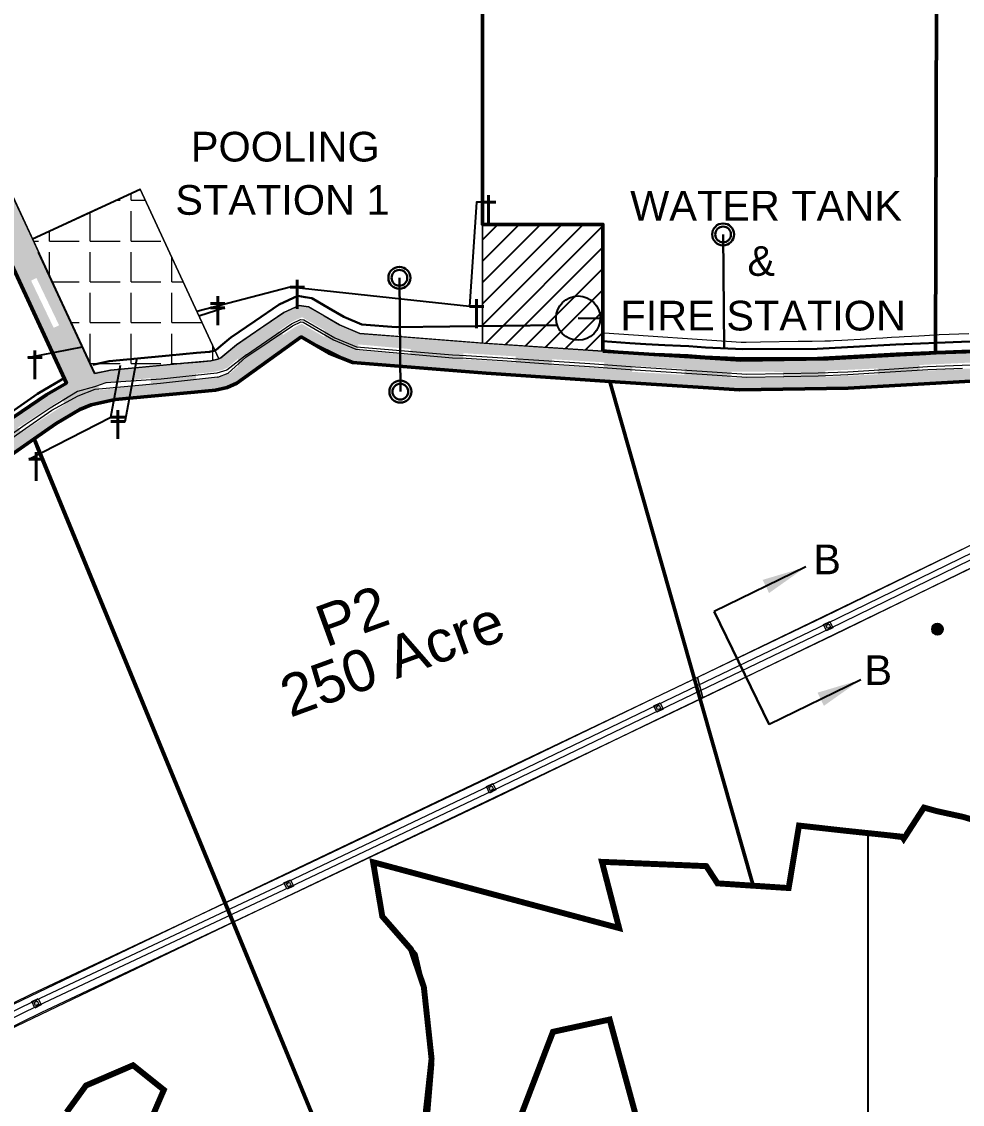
# Model space of a CAD drawing. Header units: metres. Extents: x 196588 to 215600, y 1647668 to 1738400.
# Drawn here: x 206074 to 207659, y 1731751 to 1733574 of the extents above; entities that cross this region are included whole.
import ezdxf

# ---------------------------------------------------------------- set-up
doc = ezdxf.new("R2010")
doc.units = ezdxf.units.M
for name, color, linetype in [('B.T. ROAD', 7, 'Continuous'), ('GRID LINES', 250, 'Continuous'), ('name power lines', 1, 'Continuous'), ('Names', 1, 'Continuous'), ('PROJECT BOUNDARY', 5, 'Continuous'), ('road', 10, 'Continuous')]:
    doc.layers.add(name, color=color, linetype=linetype)
doc.styles.get("Standard").update_dxf_attribs({"font": 'arial.ttf', "height": 50})
doc.dimstyles.get("Standard").update_dxf_attribs({"dimtxt": 50, "dimasz": 0.18, "dimexe": 0.18, "dimexo": 0.0625, "dimgap": 0.09, "dimtad": 0, "dimtih": 1, "dimtoh": 1, "dimdec": 4, "dimzin": 0, "dimdsep": 46, "dimtxsty": 'Standard', "dimcen": 0.09, "dimadec": 0, "dimazin": 0, "dimtfac": 1, "dimtdec": 4, "dimtofl": 0, "dimtmove": 0, "dimatfit": 3, "dimfxl": 1, "dimtolj": 1, "dimtzin": 0, "dimarcsym": 0})

msp = doc.modelspace()

# ---------------------------------------------------------------- hatches: boundary and pattern name
h = msp.add_hatch(color=256)
h.dxf.hatch_style = 1
h.paths.add_polyline_path([(205162.6, 1735377.5), (205923.7, 1734450.8), (205940.7, 1734411.4, -0.263655), (205930.1, 1734313.3), (205718, 1734018.1, 0.270492), (205708.5, 1733917.8), (205726, 1733880), (206149.5, 1732965.4), (206127.2, 1732952.5), (206105.5, 1732939.4), (206002.3, 1732867.7), (205968.3, 1732845.9), (205793.2, 1732755.8), (205772, 1732743.5), (205693.7, 1732696.5), (205654.8, 1732676.2), (205635.3, 1732667.9), (205505.3, 1732614), (205476.8, 1732607.1), (205335.1, 1732593.7), (205296.5, 1732591.3), (205262.8, 1732584.8), (205248.9, 1732581.4), (205179.5, 1732560.1), (205289.6, 1732539.1), (205302.8, 1732541.6), (205311.9, 1732542.2), (205360.6, 1732545.9), (205430.4, 1732552.5), (205485.2, 1732557.6), (205520.9, 1732566.4), (205537.6, 1732573.3), (205604.5, 1732601), (205654.7, 1732621.8), (205676.3, 1732631), (205697.2, 1732641.9), (205718.2, 1732652.9), (205738, 1732664.8), (205782.5, 1732691.4), (205807.3, 1732706.2), (205817.2, 1732711.9), (205883.2, 1732745.9), (205927.2, 1732768.5), (205993.2, 1732802.5), (206038.3, 1732832.1), (206095, 1732871.3), (206131.9, 1732897), (206172.1, 1732920.7), (206191, 1732928.5), (206211.3, 1732933), (206231.6, 1732937.5), (206400.7, 1732953.5), (206410.5, 1732955.7), (206420.4, 1732957.8), (206428.6, 1732961.5), (206436.8, 1732965.1), (206545.1, 1733043.1), (206631.9, 1732999.8), (206744.3, 1732991), (206856.8, 1732982.2), (207079.8, 1732967.2), (207181.6, 1732960.5), (207283.5, 1732953.7), (207466.5, 1732957), (207673.2, 1732968.7), (207907.9, 1732975.9), (208142.7, 1732983.1), (208214.5, 1732987.8), (208286.3, 1732992.4), (208424.7, 1733016.7), (208631.4, 1733053), (208762.8, 1733066.5), (208906.3, 1733121.6), (209049.9, 1733176.8), (209343.6, 1733266.3), (209385.1, 1733281), (209846.1, 1733444), (209451.8, 1733544.7), (209276.9, 1733625.1), (209234.9, 1733682.3), (209191.9, 1734076.6), (209483.6, 1735222.2), (208048.7, 1735891.2), (206587.9, 1735891.2), (204361.4, 1735170.8), (204322.9, 1735308.3), (204286.5, 1735316.4), (204241, 1735319.3), (204188.1, 1735311.8), (204162.1, 1735310.4), (204146.7, 1735305.3), (204077.6, 1735321.3), (203637.7, 1735585.3), (203630, 1735572.4), (204071.9, 1735307.2), (204147.5, 1735289.7), (204165.3, 1735295.7), (204178.6, 1735297.2), (204189.6, 1735296.7), (204203.7, 1735300.1), (204221.8, 1735302.9), (204239.1, 1735304.3), (204258.3, 1735304.2), (204272, 1735303.2), (204284.2, 1735301.6), (204294.5, 1735299.8), (204310.8, 1735295.8), (204347.1, 1735166.1), (204287.5, 1735146.9), (204302.9, 1735099.3)])
h.paths.add_polyline_path([(204962.4, 1735333.4), (204878.5, 1735306.1), (204875.4, 1735315.6), (204959.3, 1735342.9)], flags=16)
h.paths.add_polyline_path([(205019, 1735361.8), (205102.9, 1735389.2), (205106, 1735379.7), (205022.1, 1735352.3)], flags=16)
h.paths.add_polyline_path([(204819.2, 1735287.1), (204735.3, 1735259.7), (204732.2, 1735269.2), (204816.1, 1735296.6)], flags=16)
h.paths.add_polyline_path([(205163.4, 1735409.5), (205247.3, 1735436.9), (205250.4, 1735427.4), (205166.5, 1735400)], flags=16)
h.paths.add_polyline_path([(205204.3, 1735357.4), (205212, 1735363.7), (205267.9, 1735295.4), (205260.2, 1735289)], flags=16)
h.paths.add_polyline_path([(205213.8, 1735394), (205478.8, 1735479.8), (206595.8, 1735841.2), (208037.6, 1735841.2), (208378.1, 1735682.5), (209424.9, 1735194.4), (209141.1, 1734079.7), (209186.6, 1733663.5), (209244.2, 1733585), (209430.9, 1733499.3), (209693.2, 1733443.2), (209562.4, 1733396.9), (209537.4, 1733388), (209509.3, 1733378), (209456.5, 1733359.3), (209404, 1733340.7), (209291.3, 1733302.5), (209194.4, 1733272.3), (209140.4, 1733256.1), (209095.1, 1733242.6), (209074.6, 1733236.4), (209054.1, 1733230.3), (209033.6, 1733224.1), (208812.8, 1733136.6), (208752, 1733115.6), (208713.9, 1733111.7), (208616.3, 1733101.7), (208561.6, 1733091.8), (208471.6, 1733075.5), (208448.8, 1733071.3), (208434.8, 1733068.7), (208430.2, 1733068.4), (208407.4, 1733064.7), (208392.6, 1733062.4), (208378, 1733060.1), (208348.5, 1733055.4), (208279.9, 1733042.1), (208249.1, 1733039.7), (208196.3, 1733037.4), (208141, 1733034.9), (208092.2, 1733032.8), (208023.4, 1733029.9), (207940.9, 1733027.1), (207815.6, 1733022.9), (207730.5, 1733020), (207670.9, 1733018), (207620.9, 1733016.3), (207596.7, 1733015.1), (207587.6, 1733014.6), (207562.4, 1733013.1), (207554.1, 1733012.7), (207541.4, 1733012), (207526.8, 1733011.1), (207514.9, 1733010.5), (207498.5, 1733009.6), (207457.8, 1733007.3), (207443.9, 1733006.5), (207438.4, 1733006.2), (207432.5, 1733005.9), (207427.9, 1733005.8), (207406.6, 1733005.5), (207382.9, 1733005.1), (207319.2, 1733004.2), (207294.9, 1733003.8), (207285.8, 1733003.7), (207053.5, 1733019.1), (206853.5, 1733032.6), (206704, 1733044.3), (206643.7, 1733049), (206609.7, 1733063.3), (206583.6, 1733078.5), (206557.6, 1733093.7), (206549.5, 1733094.9), (206541.5, 1733096.2), (206515.5, 1733084.4), (206475.8, 1733057.2), (206436, 1733030), (206423, 1733018.9), (206409.9, 1733007.9), (206406, 1733006.2), (206404.7, 1733005.6), (206393, 1733003), (206370.1, 1733000.8), (206347.2, 1732998.7), (206324.3, 1732996.5), (206195.8, 1732984.3), (205741.6, 1733965.3), (205970.7, 1734284.1, 0.263655), (205986.6, 1734431.2), (205967.2, 1734476.1)], flags=16)
h.paths.add_polyline_path([(204650.3, 1735231.4), (204566.4, 1735204), (204563.3, 1735213.5), (204647.2, 1735240.9)], flags=16)
h.paths.add_polyline_path([(205294.1, 1735450.6), (205378, 1735478), (205381.1, 1735468.5), (205297.2, 1735441.1)], flags=16)
h.paths.add_polyline_path([(205305, 1735236.2), (205312.8, 1735242.5), (205368.6, 1735174.2), (205360.9, 1735167.9)], flags=16)
h.paths.add_polyline_path([(205425.2, 1735493.9), (205509.1, 1735521.2), (205512.2, 1735511.7), (205428.3, 1735484.4)], flags=16)
h.paths.add_polyline_path([(205399.7, 1735119.8), (205407.5, 1735126.1), (205463.3, 1735057.8), (205455.6, 1735051.5)], flags=16)
h.paths.add_polyline_path([(204485.6, 1735178.7), (204401.7, 1735151.3), (204398.6, 1735160.8), (204482.5, 1735188.2)], flags=16)
h.paths.add_polyline_path([(205557.6, 1735536.2), (205641.5, 1735563.5), (205644.6, 1735554), (205560.7, 1735526.6)], flags=16)
h.paths.add_polyline_path([(204354.3, 1735177.8), (204349.5, 1735176.4), (204337.3, 1735218.9), (204342.1, 1735220.2)], flags=16)
h.paths.add_polyline_path([(204334.2, 1735245.6), (204329.4, 1735244.2), (204317.2, 1735286.6), (204322, 1735288)], flags=16)
h.paths.add_polyline_path([(205505.7, 1734990.2), (205513.4, 1734996.5), (205569.3, 1734928.2), (205561.5, 1734921.9)], flags=16)
h.paths.add_polyline_path([(204307.8, 1735306.8), (204306.9, 1735301.8), (204263.5, 1735309.8), (204264.4, 1735314.7)], flags=16)
h.paths.add_polyline_path([(204237, 1735308.9), (204193, 1735304.7), (204192.6, 1735309.7), (204236.5, 1735313.9)], flags=16)
h.paths.add_polyline_path([(205688.9, 1735578.8), (205772.8, 1735606.2), (205775.9, 1735596.6), (205692, 1735569.3)], flags=16)
h.paths.add_polyline_path([(204162.9, 1735301.5), (204146.8, 1735296.1), (204128.2, 1735300.5), (204129.3, 1735305.3), (204146.6, 1735301.3), (204161.3, 1735306.2)], flags=16)
h.paths.add_polyline_path([(205620.8, 1734849.5), (205628.5, 1734855.9), (205684.4, 1734787.5), (205676.6, 1734781.2)], flags=16)
h.paths.add_polyline_path([(204107.3, 1735308.3), (204105.9, 1735303.5), (204063.6, 1735316.1), (204065, 1735320.9)], flags=16)
h.paths.add_polyline_path([(205820.8, 1735621.8), (205904.7, 1735649.2), (205907.8, 1735639.7), (205823.9, 1735612.3)], flags=16)
h.paths.add_polyline_path([(204049.6, 1735332.3), (204047, 1735328), (204009.3, 1735350.9), (204011.9, 1735355.2)], flags=16)
h.paths.add_polyline_path([(203993.8, 1735365.9), (203991.2, 1735361.7), (203953.5, 1735384.5), (203956.1, 1735388.8)], flags=16)
h.paths.add_polyline_path([(205749.4, 1734694.1), (205757.1, 1734700.4), (205813, 1734632.1), (205805.2, 1734625.7)], flags=16)
h.paths.add_polyline_path([(203935.2, 1735401.5), (203932.6, 1735397.2), (203894.8, 1735420), (203897.4, 1735424.3)], flags=16)
h.paths.add_polyline_path([(205951.7, 1735664.2), (206035.6, 1735691.6), (206038.7, 1735682.1), (205954.8, 1735654.7)], flags=16)
h.paths.add_polyline_path([(203874.2, 1735437.7), (203871.6, 1735433.4), (203833.9, 1735456.2), (203836.5, 1735460.5)], flags=16)
h.paths.add_polyline_path([(203808.1, 1735477.8), (203805.5, 1735473.5), (203767.8, 1735496.4), (203770.4, 1735500.7)], flags=16)
h.paths.add_polyline_path([(206083.8, 1735707.1), (206167.7, 1735734.5), (206170.8, 1735725), (206086.9, 1735697.6)], flags=16)
h.paths.add_polyline_path([(205862.5, 1734555.3), (205870.2, 1734561.7), (205926.1, 1734493.3), (205918.3, 1734487)], flags=16)
h.paths.add_polyline_path([(203735.5, 1735520.8), (203732.9, 1735516.5), (203695.1, 1735539.4), (203697.7, 1735543.6)], flags=16)
h.paths.add_polyline_path([(203677.4, 1735556.2), (203674.8, 1735552), (203637, 1735574.8), (203639.6, 1735579.1)], flags=16)
h.paths.add_polyline_path([(206214.9, 1735749), (206298.8, 1735776.4), (206301.9, 1735766.9), (206218, 1735739.5)], flags=16)
h.paths.add_polyline_path([(205950.5, 1734437.6), (205960.9, 1734438.7), (205970.6, 1734416.3, -0.124167), (205980.8, 1734353.5), (205970.8, 1734353.3, 0.126387), (205961.4, 1734412.3)], flags=16)
h.paths.add_polyline_path([(205927.4, 1734275), (205935.8, 1734269.5), (205887, 1734195.9), (205878.6, 1734201.5)], flags=16)
h.paths.add_polyline_path([(206345.9, 1735792.3), (206429.8, 1735819.7), (206432.9, 1735810.1), (206349, 1735782.8)], flags=16)
h.paths.add_polyline_path([(205823.1, 1734132.7), (205831.4, 1734127.2), (205782.6, 1734053.6), (205774.3, 1734059.2)], flags=16)
h.paths.add_polyline_path([(205748.6, 1734026.1), (205756.8, 1734020.3), (205742.4, 1734000.2, 0.270492), (205735.7, 1733930), (205740.8, 1733919), (205732.4, 1733913.4), (205726.6, 1733925.8, -0.270492), (205734.2, 1734006.1)], flags=16)
h.paths.add_polyline_path([(206487.4, 1735837.4), (206571.3, 1735864.8), (206574.5, 1735855.3), (206490.5, 1735827.9)], flags=16)
h.paths.add_polyline_path([(205743.3, 1733888.7), (205752.3, 1733893), (205790.4, 1733813.4), (205781.4, 1733809.1)], flags=16)
h.paths.add_polyline_path([(206614.2, 1735861.2), (206614.2, 1735871.2), (206702.5, 1735871.2), (206702.5, 1735861.2)], flags=16)
h.paths.add_polyline_path([(205807.1, 1733751.7), (205816.2, 1733756.1), (205854.3, 1733676.4), (205845.3, 1733672.1)], flags=16)
h.paths.add_polyline_path([(206740, 1735861.2), (206740, 1735871.2), (206828.2, 1735871.2), (206828.2, 1735861.2)], flags=16)
h.paths.add_polyline_path([(205867.9, 1733618.6), (205876.9, 1733622.9), (205915.1, 1733543.3), (205906, 1733539)], flags=16)
h.paths.add_polyline_path([(206865.7, 1735861.2), (206865.7, 1735871.2), (206954, 1735871.2), (206954, 1735861.2)], flags=16)
h.paths.add_polyline_path([(206991.5, 1735861.2), (206991.5, 1735871.2), (207079.8, 1735871.2), (207079.8, 1735861.2)], flags=16)
h.paths.add_polyline_path([(205942.3, 1733458.4), (205951.3, 1733462.7), (205989.4, 1733383.1), (205980.4, 1733378.8)], flags=16)
h.paths.add_polyline_path([(207117.3, 1735861.2), (207117.3, 1735871.2), (207205.6, 1735871.2), (207205.6, 1735861.2)], flags=16)
h.paths.add_polyline_path([(206013.5, 1733301.3), (206022.5, 1733305.6), (206060.6, 1733226), (206051.6, 1733221.7)], flags=16)
h.paths.add_polyline_path([(207243.1, 1735861.2), (207243.1, 1735871.2), (207331.3, 1735871.2), (207331.3, 1735861.2)], flags=16)
h.paths.add_polyline_path([(207368.8, 1735861.2), (207368.8, 1735871.2), (207457.1, 1735871.2), (207457.1, 1735861.2)], flags=16)
h.paths.add_polyline_path([(206089.9, 1733137.9), (206099, 1733142.2), (206137.1, 1733062.6), (206128, 1733058.3)], flags=16)
h.paths.add_polyline_path([(207494.6, 1735861.2), (207494.6, 1735871.2), (207582.9, 1735871.2), (207582.9, 1735861.2)], flags=16)
h.paths.add_polyline_path([(206141.9, 1732938.2), (206147.4, 1732929.8), (206073.2, 1732882), (206067.8, 1732890.4)], flags=16)
h.paths.add_polyline_path([(206203.4, 1732963.1), (206291, 1732974), (206292.2, 1732964.1), (206204.6, 1732953.2)], flags=16)
h.paths.add_polyline_path([(205984.6, 1732835.5), (205990, 1732827.1), (205915.8, 1732779.3), (205910.4, 1732787.7)], flags=16)
h.paths.add_polyline_path([(207620.4, 1735861.2), (207620.4, 1735871.2), (207708.6, 1735871.2), (207708.6, 1735861.2)], flags=16)
h.paths.add_polyline_path([(205843.4, 1732760), (205848.8, 1732751.6), (205774.6, 1732703.8), (205769.2, 1732712.2)], flags=16)
h.paths.add_polyline_path([(206368, 1732981.1), (206396.1, 1732983.8), (206411, 1732987), (206420.7, 1732991.3), (206438.6, 1733006.5), (206438.6, 1732993.4), (206426, 1732982.8), (206414.1, 1732977.5), (206397.6, 1732973.9), (206368, 1732971)], flags=16)
h.paths.add_polyline_path([(206529.7, 1733068.6), (206536.7, 1733072), (206546.6, 1733076.3), (206584.6, 1733054.2), (206584.6, 1733042.6), (206545.9, 1733065.1), (206540.9, 1733062.9), (206534.7, 1733059.9), (206514.5, 1733046.3), (206507.1, 1733053.3)], flags=16)
h.paths.add_polyline_path([(205675.6, 1732664.2), (205679.4, 1732655), (205597.8, 1732621.4), (205594, 1732630.6)], flags=16)
h.paths.add_polyline_path([(205279.9, 1732567.6), (205367.8, 1732575.6), (205368.7, 1732565.6), (205280.8, 1732557.7)], flags=16)
h.paths.add_polyline_path([(205523.5, 1732599.4), (205525.9, 1732589.7), (205440.2, 1732568.5), (205437.8, 1732578.2)], flags=16)
h.paths.add_polyline_path([(207761.9, 1735861.2), (207761.9, 1735871.2), (207850.2, 1735871.2), (207850.2, 1735861.2)], flags=16)
h.paths.add_polyline_path([(206641.4, 1733030.4), (206729.3, 1733022.5), (206728.4, 1733012.6), (206640.5, 1733020.5)], flags=16)
h.paths.add_polyline_path([(206818.4, 1733015.6), (206906.5, 1733010.2), (206905.9, 1733000.3), (206817.8, 1733005.6)], flags=16)
h.paths.add_polyline_path([(207892.3, 1735861.2), (207892.3, 1735871.2), (207980.6, 1735871.2), (207980.6, 1735861.2)], flags=16)
h.paths.add_polyline_path([(206967.5, 1733005.5), (207055.6, 1733000.2), (207055, 1732990.2), (206966.9, 1732995.6)], flags=16)
h.paths.add_polyline_path([(208057.9, 1735854.6), (208062.2, 1735863.6), (208141.9, 1735825.6), (208137.6, 1735816.5)], flags=16)
h.paths.add_polyline_path([(207103.2, 1732994.3), (207191.3, 1732989), (207190.7, 1732979), (207102.6, 1732984.3)], flags=16)
h.paths.add_polyline_path([(208192.6, 1735791.7), (208196.9, 1735800.7), (208276.5, 1735762.6), (208272.2, 1735753.6)], flags=16)
h.paths.add_polyline_path([(207268.6, 1732984.6), (207356.9, 1732984.2), (207356.8, 1732974.2), (207268.5, 1732974.6)], flags=16)
h.paths.add_polyline_path([(208317.8, 1735733), (208322.1, 1735742.1), (208401.7, 1735704), (208397.4, 1735695)], flags=16)
h.paths.add_polyline_path([(207428.1, 1732985.8), (207516.2, 1732990), (207516.7, 1732980.1), (207428.6, 1732975.8)], flags=16)
h.paths.add_polyline_path([(208442.5, 1735674.7), (208446.8, 1735683.7), (208526.4, 1735645.6), (208522.1, 1735636.6)], flags=16)
h.paths.add_polyline_path([(207586.7, 1732995.7), (207674.9, 1733000), (207675.4, 1732990), (207587.2, 1732985.8)], flags=16)
h.paths.add_polyline_path([(208569.3, 1735615.8), (208573.6, 1735624.9), (208653.2, 1735586.8), (208648.9, 1735577.8)], flags=16)
h.paths.add_polyline_path([(207745.4, 1733001.7), (207833.6, 1733006), (207834.1, 1732996), (207745.9, 1732991.8)], flags=16)
h.paths.add_polyline_path([(208694.1, 1735557.5), (208698.4, 1735566.5), (208778.1, 1735528.4), (208773.8, 1735519.4)], flags=16)
h.paths.add_polyline_path([(207923.2, 1733007.7), (208011.4, 1733012), (208011.8, 1733002), (207923.7, 1732997.8)], flags=16)
h.paths.add_polyline_path([(208820.4, 1735498.3), (208824.7, 1735507.4), (208904.4, 1735469.3), (208900.1, 1735460.3)], flags=16)
h.paths.add_polyline_path([(208104.3, 1733012.1), (208192.5, 1733016.4), (208193, 1733006.4), (208104.8, 1733002.1)], flags=16)
h.paths.add_polyline_path([(208945, 1735439.4), (208949.3, 1735448.4), (209029, 1735410.3), (209024.7, 1735401.3)], flags=16)
h.paths.add_polyline_path([(208262.2, 1733019.4), (208349.4, 1733032.8), (208350.9, 1733022.9), (208263.7, 1733009.5)], flags=16)
h.paths.add_polyline_path([(209072.7, 1735380.2), (209077, 1735389.2), (209156.6, 1735351.1), (209152.3, 1735342.1)], flags=16)
h.paths.add_polyline_path([(208399.1, 1733043.9), (208486.4, 1733057.2), (208487.9, 1733047.4), (208400.6, 1733034)], flags=16)
h.paths.add_polyline_path([(209197.7, 1735322), (209202, 1735331), (209281.6, 1735292.9), (209277.3, 1735283.9)], flags=16)
h.paths.add_polyline_path([(208552.6, 1733070.9), (208639.8, 1733084.3), (208641.4, 1733074.4), (208554.1, 1733061)], flags=16)
h.paths.add_polyline_path([(209322.7, 1735263.9), (209327, 1735272.9), (209406.6, 1735234.8), (209402.3, 1735225.8)], flags=16)
h.paths.add_polyline_path([(208709.1, 1733092.9), (208796.4, 1733106.3), (208797.9, 1733096.4), (208710.6, 1733083)], flags=16)
h.paths.add_polyline_path([(209203.6, 1734252.7), (209227.3, 1734337.7), (209237, 1734335), (209213.3, 1734250)], flags=16)
h.paths.add_polyline_path([(209240.5, 1734397.1), (209264.2, 1734482.1), (209273.9, 1734479.4), (209250.2, 1734394.4)], flags=16)
h.paths.add_polyline_path([(209190.4, 1734191.6), (209200.1, 1734188.9), (209176.4, 1734103.9), (209166.7, 1734106.6)], flags=16)
h.paths.add_polyline_path([(209279, 1734551.2), (209302.7, 1734636.2), (209312.4, 1734633.5), (209288.7, 1734548.5)], flags=16)
h.paths.add_polyline_path([(209161.6, 1734061.6), (209171.5, 1734062.6), (209181.1, 1733974.9), (209171.1, 1733973.8)], flags=16)
h.paths.add_polyline_path([(209315.1, 1734688.5), (209338.9, 1734773.5), (209348.5, 1734770.8), (209324.8, 1734685.8)], flags=16)
h.paths.add_polyline_path([(209352.9, 1734837.6), (209376.6, 1734922.7), (209386.2, 1734920), (209362.5, 1734834.9)], flags=16)
h.paths.add_polyline_path([(209384.9, 1734971.5), (209408.6, 1735056.6), (209418.2, 1735053.9), (209394.5, 1734968.9)], flags=16)
h.paths.add_polyline_path([(209178.5, 1733914.6), (209188.4, 1733915.7), (209198, 1733827.9), (209188, 1733826.9)], flags=16)
h.paths.add_polyline_path([(209420.7, 1735099.6), (209444.5, 1735184.6), (209454.1, 1735182), (209430.4, 1735096.9)], flags=16)
h.paths.add_polyline_path([(208842.1, 1733127.5), (208923.8, 1733160.9), (208927.6, 1733151.7), (208845.9, 1733118.2)], flags=16)
h.paths.add_polyline_path([(209193, 1733776.9), (209202.9, 1733778), (209212.5, 1733690.3), (209202.5, 1733689.2)], flags=16)
h.paths.add_polyline_path([(208975.6, 1733180.4), (209057.3, 1733213.8), (209061.1, 1733204.5), (208979.4, 1733171.1)], flags=16)
h.paths.add_polyline_path([(209209.8, 1733666.5), (209217.9, 1733672.4), (209269.7, 1733601), (209261.6, 1733595.1)], flags=16)
h.paths.add_polyline_path([(209111.4, 1733227.9), (209196.4, 1733251.6), (209199.1, 1733242), (209114.1, 1733218.2)], flags=16)
h.paths.add_polyline_path([(209306.9, 1733577.7), (209311.5, 1733586.6), (209389.7, 1733545.7), (209385.1, 1733536.9)], flags=16)
h.paths.add_polyline_path([(209272.2, 1733274.1), (209355.7, 1733302.7), (209358.9, 1733293.3), (209275.4, 1733264.6)], flags=16)
h.paths.add_polyline_path([(209458.5, 1733526.3), (209543.2, 1733501.6), (209540.4, 1733492), (209455.7, 1733516.7)], flags=16)
h.paths.add_polyline_path([(209402.7, 1733320.5), (209486.2, 1733349.2), (209489.5, 1733339.7), (209406, 1733311.1)], flags=16)
h.paths.add_polyline_path([(209543.3, 1733370.2), (209626.8, 1733398.9), (209630, 1733389.4), (209546.5, 1733360.8)], flags=16)
h.paths.add_polyline_path([(209602.7, 1733492.8), (209687.4, 1733468.1), (209684.6, 1733458.5), (209599.9, 1733483.2)], flags=16)
h.paths.add_polyline_path([(209673.2, 1733414.3), (209756.7, 1733442.9), (209759.9, 1733433.5), (209676.4, 1733404.8)], flags=16)
h = msp.add_hatch()
h.set_pattern_fill('ANSI31', color=41, scale=8)
h.paths.add_polyline_path([(206850.5, 1733232.6), (207053.5, 1733232.6), (207053.5, 1733019.1), (206850.5, 1733032.8)])
at = {"layer": 'name power lines', "linetype": 'Continuous', "lineweight": 9, "ltscale": 50, "true_color": 0xcd2027}
h = msp.add_hatch(dxfattribs=at)
h.set_pattern_fill('ANGLE', color=242, scale=250, style=0)
h.set_pattern_definition([(0, (764.695, -2801.74), (0, 68.75), [50, -18.75]), (90, (764.695, -2801.74), (-68.75, 4e-15), [50, -18.75])])
h.paths.add_polyline_path([(206092.2, 1733208.1), (206197.2, 1732981.2), (206223.8, 1732987), (206393, 1733003), (206404.7, 1733005.6), (206406.1, 1733006.2), (206273.7, 1733292.1)])
at = {"layer": 'name power lines', "linetype": 'Continuous', "lineweight": 9, "ltscale": 190}
h = msp.add_hatch(color=1, dxfattribs=at)
h.paths.add_polyline_path([(208520, 1733085.4), (208525.4, 1733088), (208528, 1733082.6), (208522.6, 1733080)])
h.paths.add_polyline_path([(208186, 1732924.4), (208191.4, 1732927), (208194, 1732921.6), (208188.6, 1732919)])
h.paths.add_polyline_path([(207833, 1732754.4), (207838.4, 1732757), (207841, 1732751.6), (207835.6, 1732749)])
h.paths.add_polyline_path([(207429, 1732557.4), (207434.4, 1732560), (207437, 1732554.6), (207431.6, 1732552)])
h.paths.add_polyline_path([(207143, 1732420.4), (207148.4, 1732423), (207151, 1732417.6), (207145.6, 1732415)])
h.paths.add_polyline_path([(206861, 1732284.4), (206866.4, 1732287), (206869, 1732281.6), (206863.6, 1732279)])
h.paths.add_polyline_path([(206520, 1732122.4), (206525.4, 1732125), (206528, 1732119.6), (206522.6, 1732117)])
h.paths.add_polyline_path([(206095, 1731922.4), (206100.4, 1731925), (206103, 1731919.6), (206097.6, 1731917)])
h.paths.add_polyline_path([(205727, 1731742.4), (205732.4, 1731745), (205735, 1731739.6), (205729.6, 1731737)])
h.paths.add_polyline_path([(205404, 1731593.4), (205409.4, 1731596), (205412, 1731590.6), (205406.6, 1731588)])
at = {"layer": 'name power lines', "linetype": 'Continuous', "lineweight": 30, "ltscale": 50}
h = msp.add_hatch(dxfattribs=at)
h.set_pattern_fill('ANSI31', color=256)
h.set_pattern_definition([(45, (-3e-11, 0), (-0.088388347648, 0.088388347648), [])])
h.paths.add_polyline_path([(207626.1, 1732551, 1), (207607.9, 1732551, 1)])

# ---------------------------------------------------------------- linework, layer by layer
at = {"color": 1, "lineweight": 40}
for p, q in [((206860.5, 1733281.8), (206860.5, 1733233.2)), ((206872.7, 1733269.7), (206848.4, 1733269.7)), ((206538.4, 1733138.9), (206538.4, 1733090.3)), ((206550.6, 1733126.8), (206526.2, 1733126.8)), ((206416.5, 1733099.2), (206392.2, 1733099.2)), ((206404.4, 1733111.4), (206404.4, 1733062.7)), ((206840.5, 1733106.6), (206840.5, 1733058)), ((206416.5, 1733091.9), (206392.2, 1733091.9)), ((206852.7, 1733094.5), (206828.4, 1733094.5)), ((206108.7, 1733008.3), (206084.4, 1733008.3)), ((206096.5, 1733020.4), (206096.5, 1732971.8)), ((206236.3, 1732920), (206236.3, 1732871.3)), ((206248.5, 1732907.8), (206224.2, 1732907.8)), ((206248.5, 1732900.5), (206224.2, 1732900.5)), ((206098.3, 1732849.2), (206098.3, 1732800.6)), ((206110.4, 1732837.1), (206086.1, 1732837.1))]:
    msp.add_line(p, q, dxfattribs=at)
msp.add_line((206095, 1732871.3), (206754, 1731272))
at = {"color": 1, "linetype": 'Continuous', "lineweight": 9, "ltscale": 50}
for p, q in [((207430.9, 1732560.5), (207431.7, 1732558.7)), ((207434.3, 1732553.3), (207435.1, 1732551.5)), ((207144.9, 1732423.5), (207145.7, 1732421.7)), ((207148.3, 1732416.3), (207149.1, 1732414.5)), ((206862.9, 1732287.5, 288.7), (206863.7, 1732285.7, 288.7)), ((206866.3, 1732280.3, 288.7), (206867.1, 1732278.5, 288.7)), ((206521.9, 1732125.5), (206522.7, 1732123.7)), ((206525.3, 1732118.3), (206526.1, 1732116.5)), ((206096.9, 1731925.5), (206097.7, 1731923.7)), ((206100.3, 1731918.3), (206101.1, 1731916.5))]:
    msp.add_line(p, q, dxfattribs=at)
at = {"linetype": 'Continuous', "lineweight": 9, "ltscale": 50}
for p, q in [((207430.9, 1732560.5), (207431.7, 1732558.7)), ((207434.3, 1732553.3), (207435.1, 1732551.5)), ((207144.9, 1732423.5), (207145.7, 1732421.7)), ((207148.3, 1732416.3), (207149.1, 1732414.5)), ((206862.9, 1732287.5, 288.7), (206863.7, 1732285.7, 288.7)), ((206866.3, 1732280.3, 288.7), (206867.1, 1732278.5, 288.7)), ((206521.9, 1732125.5), (206522.7, 1732123.7)), ((206525.3, 1732118.3), (206526.1, 1732116.5)), ((206096.9, 1731925.5), (206097.7, 1731923.7)), ((206100.3, 1731918.3), (206101.1, 1731916.5))]:
    msp.add_line(p, q, dxfattribs=at)
at = {"color": 1, "linetype": 'Continuous', "lineweight": 9, "ltscale": 50}
for points, elevation in [([(205405.9, 1731596.5), (205728.9, 1731745.5), (206096.9, 1731925.5), (206521.9, 1732125.5), (206862.9, 1732287.5), (207144.9, 1732423.5), (207430.9, 1732560.5), (207834.8, 1732757.5), (208187.8, 1732927.5), (208521.8, 1733088.5), (208859.8, 1733252.5), (209195.8, 1733413.5), (209472.8, 1733549.5), (209841.9, 1733721.5), (210209.9, 1733896.5), (210497.9, 1734031.5), (210825.1, 1734191.6), (211151.9, 1734346.5), (211470.1, 1734497.3), (211801.5, 1734653.4), (212138.5, 1734811.3)], 298.7), ([(205841.4, 1731814.5), (206091.4, 1731936.8), (206516.5, 1732136.8), (206857.5, 1732298.8), (207139.4, 1732434.8), (207425.4, 1732571.8), (207829.4, 1732768.7), (208182.4, 1732938.8), (208516.4, 1733099.8), (208854.4, 1733263.8), (209190.4, 1733424.7), (209454.3, 1733554.3)], 298.7), ([(206857, 1732285.8), (206867.8, 1732291), (206873, 1732280.2), (206862.2, 1732275), (206857, 1732285.8)], 288.7), ([(206861, 1732284.4), (206866.4, 1732287), (206869, 1732281.6), (206863.6, 1732279), (206861, 1732284.4)], 288.7)]:
    msp.add_lwpolyline(points, dxfattribs=dict(at, elevation=elevation))
at = {"linetype": 'Continuous', "lineweight": 9, "ltscale": 50}
for points, elevation in [([(205405.9, 1731596.5), (205728.9, 1731745.5), (206096.9, 1731925.5), (206521.9, 1732125.5), (206862.9, 1732287.5), (207144.9, 1732423.5), (207430.9, 1732560.5), (207834.8, 1732757.5), (208187.8, 1732927.5), (208521.8, 1733088.5), (208859.8, 1733252.5), (209195.8, 1733413.5), (209472.8, 1733549.5), (209841.9, 1733721.5), (210209.9, 1733896.5), (210497.9, 1734031.5), (210825.1, 1734191.6), (211151.9, 1734346.5), (211470.1, 1734497.3), (211801.5, 1734653.4), (212138.5, 1734811.3)], 298.7), ([(205841.4, 1731814.5), (206091.4, 1731936.8), (206516.5, 1732136.8), (206857.5, 1732298.8), (207139.4, 1732434.8), (207425.4, 1732571.8), (207829.4, 1732768.7), (208182.4, 1732938.8), (208516.4, 1733099.8), (208854.4, 1733263.8), (209190.4, 1733424.7), (209454.3, 1733554.3)], 298.7), ([(206857, 1732285.8), (206867.8, 1732291), (206873, 1732280.2), (206862.2, 1732275), (206857, 1732285.8)], 288.7), ([(206861, 1732284.4), (206866.4, 1732287), (206869, 1732281.6), (206863.6, 1732279), (206861, 1732284.4)], 288.7)]:
    msp.add_lwpolyline(points, dxfattribs=dict(at, elevation=elevation))
at = {"color": 1, "linetype": 'Continuous', "lineweight": 9, "ltscale": 50}
for points in [[(212142.8, 1734802.2), (211805.8, 1734644.3), (211474.4, 1734488.3), (211156.1, 1734337.5), (210829.4, 1734182.5), (210502.1, 1734022.5), (210214.1, 1733887.5), (209846.1, 1733712.5), (209477.2, 1733540.5), (209200.2, 1733404.5), (208864.2, 1733243.5), (208526.2, 1733079.5), (208192.2, 1732918.5), (207839.2, 1732748.5), (207435.1, 1732551.5), (207149.1, 1732414.5), (206867.1, 1732278.5), (206526.1, 1732116.5), (206101.1, 1731916.5), (205733.1, 1731736.5), (205410.1, 1731587.5)], [(209465.1, 1733520.7), (209205.6, 1733393.3), (208869.6, 1733232.2), (208531.6, 1733068.2), (208197.6, 1732907.2), (207844.6, 1732737.3), (207440.6, 1732540.2), (207154.6, 1732403.2), (206872.5, 1732267.2), (206531.5, 1732105.2), (206106.6, 1731905.2), (205889.5, 1731799)], [(207425, 1732558.8), (207435.8, 1732564), (207441, 1732553.2), (207430.2, 1732548), (207425, 1732558.8)], [(207429, 1732557.4), (207434.4, 1732560), (207437, 1732554.6), (207431.6, 1732552), (207429, 1732557.4)], [(207139, 1732421.8), (207149.8, 1732427), (207155, 1732416.2), (207144.2, 1732411), (207139, 1732421.8)], [(207143, 1732420.4), (207148.4, 1732423), (207151, 1732417.6), (207145.6, 1732415), (207143, 1732420.4)], [(206516, 1732123.8), (206526.8, 1732129), (206532, 1732118.2), (206521.2, 1732113), (206516, 1732123.8)], [(206520, 1732122.4), (206525.4, 1732125), (206528, 1732119.6), (206522.6, 1732117), (206520, 1732122.4)], [(206091, 1731923.8), (206101.8, 1731929), (206107, 1731918.2), (206096.2, 1731913), (206091, 1731923.8)], [(206095, 1731922.4), (206100.4, 1731925), (206103, 1731919.6), (206097.6, 1731917), (206095, 1731922.4)]]:
    msp.add_lwpolyline(points, dxfattribs=at)
at = {"linetype": 'Continuous', "lineweight": 9, "ltscale": 50}
for points in [[(212142.8, 1734802.2), (211805.8, 1734644.3), (211474.4, 1734488.3), (211156.1, 1734337.5), (210829.4, 1734182.5), (210502.1, 1734022.5), (210214.1, 1733887.5), (209846.1, 1733712.5), (209477.2, 1733540.5), (209200.2, 1733404.5), (208864.2, 1733243.5), (208526.2, 1733079.5), (208192.2, 1732918.5), (207839.2, 1732748.5), (207435.1, 1732551.5), (207149.1, 1732414.5), (206867.1, 1732278.5), (206526.1, 1732116.5), (206101.1, 1731916.5), (205733.1, 1731736.5), (205410.1, 1731587.5)], [(209465.1, 1733520.7), (209205.6, 1733393.3), (208869.6, 1733232.2), (208531.6, 1733068.2), (208197.6, 1732907.2), (207844.6, 1732737.3), (207440.6, 1732540.2), (207154.6, 1732403.2), (206872.5, 1732267.2), (206531.5, 1732105.2), (206106.6, 1731905.2), (205889.5, 1731799)], [(207425, 1732558.8), (207435.8, 1732564), (207441, 1732553.2), (207430.2, 1732548), (207425, 1732558.8)], [(207429, 1732557.4), (207434.4, 1732560), (207437, 1732554.6), (207431.6, 1732552), (207429, 1732557.4)], [(207139, 1732421.8), (207149.8, 1732427), (207155, 1732416.2), (207144.2, 1732411), (207139, 1732421.8)], [(207143, 1732420.4), (207148.4, 1732423), (207151, 1732417.6), (207145.6, 1732415), (207143, 1732420.4)], [(206516, 1732123.8), (206526.8, 1732129), (206532, 1732118.2), (206521.2, 1732113), (206516, 1732123.8)], [(206520, 1732122.4), (206525.4, 1732125), (206528, 1732119.6), (206522.6, 1732117), (206520, 1732122.4)], [(206091, 1731923.8), (206101.8, 1731929), (206107, 1731918.2), (206096.2, 1731913), (206091, 1731923.8)], [(206095, 1731922.4), (206100.4, 1731925), (206103, 1731919.6), (206097.6, 1731917), (206095, 1731922.4)]]:
    msp.add_lwpolyline(points, dxfattribs=at)
at = {"flags": 128}
for points in [[(206848.4, 1733269.7), (206840.5, 1733269.7), (206828.4, 1733094.5), (206526.2, 1733126.8), (206369.1, 1733085.9)], [(206416.5, 1733091.9), (206372.8, 1733077.9)], [(206084.4, 1733008.3), (206176.3, 1733026.4)], [(206224.2, 1732907.8), (206240.3, 1732995.7)], [(206248.5, 1732900.5), (206268.3, 1733005)], [(206086.1, 1732837.1), (206224.2, 1732907.8)]]:
    msp.add_lwpolyline(points, dxfattribs=at)
msp.add_circle((207011.8, 1733074.8), 37.2)
at = {"layer": 'B.T. ROAD', "linetype": 'Continuous', "lineweight": 9}
for points in [[(206452, 1733009), (206530.5, 1733061.7), (206544.6, 1733068.4), (206548.1, 1733068), (206599.7, 1733037.9), (206637.3, 1733022.5), (206800, 1733008.1)], [(206452.8, 1733013), (206528.6, 1733065.1), (206543.9, 1733072.4), (206549.3, 1733071.8), (206601.5, 1733041.4), (206638.3, 1733026.4), (206638.3, 1733026.4), (206638.3, 1733026.4), (206800, 1733013.1)]]:
    msp.add_lwpolyline(points, dxfattribs=at)
for points, elevation in [([(206452.8, 1733013), (206420, 1732987), (206403, 1732982), (206309, 1732972), (206216, 1732966), (206197, 1732959), (206168, 1732951), (206122, 1732923), (206080, 1732895), (205992, 1732833)], 318.9), ([(205995, 1732829), (206075, 1732885), (206125, 1732920), (206169, 1732944), (206198, 1732955), (206308, 1732965), (206404, 1732976), (206404.3, 1732975.5), (206422, 1732982), (206452, 1733009)], 309), ([(206800, 1733013.1), (206823.1, 1733012), (206884.7, 1733008.1), (206953.6, 1733003.5), (207031.2, 1732998.2), (207099.7, 1732993.4), (207229.2, 1732984.8), (207296, 1732980.5), (207358.4, 1732981.2), (207416, 1732982.6), (207465.8, 1732984.5), (207527.9, 1732988.4), (207600.4, 1732993.1), (207658.9, 1732995.7), (207711.4, 1732997.5)], 309.5), ([(206800, 1733008.1), (206822.9, 1733007), (206884.3, 1733003.1), (206953.3, 1732998.5), (207030.8, 1732993.2), (207099.3, 1732988.4), (207228.9, 1732979.8), (207295.8, 1732975.5), (207358.5, 1732976.2), (207416.1, 1732977.6), (207466, 1732979.5), (207528.2, 1732983.5), (207600.7, 1732988.1), (207659.1, 1732990.7)], 309.5)]:
    msp.add_lwpolyline(points, dxfattribs=dict(at, elevation=elevation))
at = {"layer": 'GRID LINES', "linetype": 'Continuous'}
msp.add_line((207500, 1732207.6), (207500, 1730460), dxfattribs=at)
at = {"layer": 'name power lines', "color": 0, "linetype": 'Continuous', "ltscale": 50}
for p, q in [((206092.2, 1733208.1), (206273.7, 1733292.1)), ((206197.2, 1732981.2), (206102.6, 1733185.7))]:
    msp.add_line(p, q, dxfattribs=at)
at = {"layer": 'name power lines', "color": 0, "linetype": 'Continuous', "lineweight": 9, "ltscale": 190, "flags": 128}
msp.add_lwpolyline([(205162.6, 1735377.5), (205923.7, 1734450.8), (205940.7, 1734411.4, -0.263655), (205930.1, 1734313.3), (205718, 1734018.1, 0.270492), (205708.5, 1733917.8), (205726, 1733880), (206149.5, 1732965.4)], format="xyb", dxfattribs=at)
at = {"layer": 'name power lines', "color": 6, "linetype": 'Continuous', "lineweight": 9, "ltscale": 50}
for points in [[(206850.5, 1734508.9), (206850.5, 1733032.8), (206643.7, 1733049), (206609.7, 1733063.3), (206557.6, 1733093.7), (206541.5, 1733096.2), (206515.5, 1733084.4), (206436, 1733030), (206409.9, 1733007.9), (206406.1, 1733006.2), (206273.7, 1733292.1), (206182.9, 1733250.1), (206092.2, 1733208.1), (205781.6, 1733870.9)], [(206273.7, 1733292.1), (206406.1, 1733006.2)]]:
    msp.add_lwpolyline(points, dxfattribs=at)
at = {"layer": 'name power lines', "color": 0, "linetype": 'Continuous', "lineweight": 9, "ltscale": 50}
for points in [[(205771.4, 1733901), (206197.2, 1732981.2)], [(206197.2, 1732981.2), (206223.8, 1732987), (206324.3, 1732996.5), (206347.2, 1732998.7), (206370.1, 1733000.8), (206393, 1733003), (206404.7, 1733005.6), (206406, 1733006.2), (206409.9, 1733007.9), (206423, 1733018.9), (206436, 1733030), (206475.8, 1733057.2), (206515.5, 1733084.4), (206541.5, 1733096.2), (206549.5, 1733094.9), (206557.6, 1733093.7), (206583.6, 1733078.5), (206609.7, 1733063.3), (206643.7, 1733049), (206704, 1733044.3), (206853.5, 1733032.6), (207053.5, 1733019.2)], [(207673.2, 1732968.7), (207466.5, 1732957), (207283.5, 1732953.7), (207181.6, 1732960.5), (207079.8, 1732967.2), (206856.8, 1732982.2), (206744.3, 1732991), (206631.9, 1732999.8), (206545.1, 1733043.1), (206436.8, 1732965.1), (206428.6, 1732961.5), (206420.4, 1732957.8), (206410.5, 1732955.7), (206400.7, 1732953.5), (206231.6, 1732937.5), (206211.3, 1732933), (206191, 1732928.5), (206172.1, 1732920.7), (206131.9, 1732897), (206095, 1732871.3), (206038.3, 1732832.1)], [(207669.9, 1733048), (207619.7, 1733046.3), (207595.1, 1733045.1), (207585.8, 1733044.6), (207560.7, 1733043.1), (207552.4, 1733042.6), (207539.7, 1733041.9), (207525.1, 1733041.1), (207513.2, 1733040.4), (207496.9, 1733039.5), (207456.1, 1733037.2), (207442.3, 1733036.5), (207436.8, 1733036.1), (207433, 1733035.9), (207430.1, 1733035.8), (207427.5, 1733035.8), (207406.2, 1733035.5), (207382.5, 1733035.1), (207318.8, 1733034.2), (207294.5, 1733033.8), (207286.5, 1733033.7), (207055.5, 1733049.1)], [(207053.5, 1733034.6), (207054.5, 1733034.5)], [(207670.9, 1733018), (207620.9, 1733016.3), (207596.7, 1733015.1), (207587.6, 1733014.6), (207562.4, 1733013.1), (207554.1, 1733012.7), (207541.4, 1733012), (207526.8, 1733011.1), (207514.9, 1733010.5), (207498.5, 1733009.6), (207457.8, 1733007.3), (207443.9, 1733006.5), (207438.4, 1733006.2), (207434.3, 1733006), (207430.9, 1733005.8), (207427.9, 1733005.8), (207406.6, 1733005.5), (207382.9, 1733005.1), (207319.2, 1733004.2), (207294.9, 1733003.8), (207285.8, 1733003.7), (207053.5, 1733019.1)]]:
    msp.add_lwpolyline(points, dxfattribs=at)
at = {"layer": 'name power lines', "color": 242, "linetype": 'Continuous', "lineweight": 9, "ltscale": 50, "true_color": 0xcd2027}
msp.add_lwpolyline([(206092.2, 1733208.1), (206273.7, 1733292.1), (206406.1, 1733006.2), (206404.7, 1733005.6), (206393, 1733003), (206347.2, 1732998.7), (206301.4, 1732994.3), (206223.8, 1732987), (206197.2, 1732981.2), (206092.2, 1733208.1), (206273.7, 1733292.1)], dxfattribs=at)
at = {"layer": 'name power lines', "color": 1, "linetype": 'Continuous', "lineweight": 9, "ltscale": 50, "elevation": 298.7}
for points in [[(208298.7, 1732994.8), (207212.6, 1732469.8), (207221.8, 1732435.5), (208424.7, 1733016.7), (208298.7, 1732994.8)], [(206416.9, 1732090), (206430.3, 1732057.6), (207221.8, 1732435.5), (207212.6, 1732469.8), (206416.9, 1732090)], [(205841.4, 1731814.5), (205889.5, 1731799), (206430.3, 1732057.6), (206416.9, 1732090), (205841.4, 1731814.5)]]:
    msp.add_lwpolyline(points, dxfattribs=at)
at = {"layer": 'name power lines', "color": 0, "linetype": 'Continuous', "lineweight": 9, "ltscale": 50, "elevation": 314}
msp.add_lwpolyline([(205179.5, 1732560.1), (205248.9, 1732581.4), (205262.8, 1732584.8), (205296.5, 1732591.3), (205335.1, 1732593.7), (205476.8, 1732607.1), (205505.3, 1732614), (205635.3, 1732667.9), (205654.8, 1732676.2), (205693.7, 1732696.5), (205772, 1732743.5), (205793.2, 1732755.8), (205968.3, 1732845.9), (206002.3, 1732867.7), (206105.5, 1732939.4), (206127.2, 1732952.5), (206149.5, 1732965.4)], dxfattribs=at)
at = {"layer": 'name power lines', "color": 6, "linetype": 'Continuous', "lineweight": 30, "ltscale": 50}
msp.add_circle((207617, 1732551), 9.06, dxfattribs=at)
at = {"layer": 'Names', "color": 1, "linetype": 'Continuous', "lineweight": 50, "ltscale": 50}
msp.add_lwpolyline([(204868, 1732856), (205044, 1732802), (205010, 1732557), (205074.4, 1732562.2), (205152.1, 1732565.4), (205179.5, 1732560.1), (205262.8, 1732584.8), (205406, 1732600.4), (205478.6, 1732607.5), (205503.4, 1732613.6), (205635.3, 1732667.9), (205693.7, 1732696.5), (205722.5, 1732713.8), (205789.7, 1732754), (205926.6, 1732824.5), (205969.2, 1732846.5), (206074.1, 1732917.7), (206116.3, 1732946), (206149.5, 1732965.4), (206149.5, 1732965.4), (205726, 1733880)], dxfattribs=at)
at = {"layer": 'Names', "color": 34, "linetype": 'Continuous', "lineweight": 9, "ltscale": 50}
msp.add_lwpolyline([(206850.5, 1733232.6), (207053.5, 1733232.6), (207053.5, 1733019.1), (206850.5, 1733032.8), (206850.5, 1733232.6)], dxfattribs=at)
at = {"layer": 'PROJECT BOUNDARY', "color": 1, "linetype": 'Continuous', "lineweight": 50, "ltscale": 50}
for points in [[(207053.5, 1733019.1), (207053.5, 1733232.6), (206850.5, 1733232.6), (206850.5, 1734508.9), (206981.1, 1734483.3), (206981.1, 1734483.3), (207009.2, 1734477.5), (207018.2, 1734567.2), (207199, 1734602), (207171, 1734506), (207298, 1734497), (207298, 1734358), (207296, 1734305), (207291, 1734289), (207326, 1734294), (207458.3, 1734242.9), (207617.2, 1734199.3), (207613.9, 1733016), (207613.9, 1733016), (207597.4, 1733015.2), (207554.1, 1733012.7), (207432.5, 1733005.9), (207285.8, 1733003.7), (207053.5, 1733019.2)], [(208585.9, 1733321.3), (208585.9, 1733321.3), (208585.9, 1733321.3), (208585.9, 1733321.3), (208585.9, 1733321.3), (208585.9, 1733321.3), (208585.9, 1733321.3), (208585.9, 1734078.7), (208534, 1734067), (208451.3, 1734095.3), (208344, 1734128), (208064.9, 1734124.9), (207740.5, 1734171.1), (207617.2, 1734199.3), (207613.9, 1733016), (208026.8, 1733030), (208249.1, 1733039.7), (208430.2, 1733068.4), (208430.2, 1733321.3), (208585.9, 1733321.3), (208585.9, 1733321.3), (208585.9, 1733321.3)], [(206754, 1731272), (206095, 1732871.3), (206131.9, 1732897), (206172.1, 1732920.7), (206191, 1732928.5), (206231.6, 1732937.5), (206383.2, 1732951.9), (206400.7, 1732953.5), (206420.4, 1732957.8), (206436.8, 1732965.1), (206545.1, 1733043.1), (206592.4, 1733015.5), (206631.9, 1732999.8), (206856.8, 1732982.2), (207064.9, 1732968.2), (207306.4, 1732119.1), (207246.4, 1732123), (207227.5, 1732152), (207054, 1732158), (207081, 1732048), (206667, 1732158), (206681, 1732068), (206738, 1732004.5), (206754, 1731937), (206766, 1731818), (206757, 1731711)], [(207713.4, 1732218.6), (207594, 1732251.1), (207559.9, 1732198.4), (207383.5, 1732220.8), (207366, 1732115.6), (207334.5, 1732117.7), (207320.5, 1732118.2), (207306.4, 1732119.1), (207064.9, 1732968.2), (207283.5, 1732953.7), (207466.5, 1732957), (207673.2, 1732968.7)], [(206055.7, 1732843.9), (206095, 1732871.3), (206104.7, 1732847.6), (206754, 1731272)], [(206907, 1731711), (206971, 1731873), (207066, 1731892), (207115, 1731713)], [(206292, 1731721), (206313, 1731777), (206263, 1731818), (206182, 1731782), (206152, 1731741)]]:
    msp.add_lwpolyline(points, dxfattribs=at)
at = {"layer": 'PROJECT BOUNDARY', "color": 5, "linetype": 'Continuous', "lineweight": 50, "ltscale": 50}
for points in [[(206751.7, 1731707.8, 10, 10, 0), (206764.7, 1731827.6, 10, 10, 0), (206751.7, 1731948.2, 10, 10, 0), (206730.1, 1732011.9, 10, 10, 0), (206681.7, 1732067.3, 10, 10, 0), (206666.2, 1732158.6, 10, 10, 0), (207080.7, 1732047.7, 10, 10, 0), (207051.8, 1732159.2, 10, 10, 0), (207227.5, 1732152, 10, 10, 0), (207246.4, 1732123, 10, 10, 0), (207366.3, 1732115.1, 10, 10, 0), (207368.5, 1732127.7, 10, 10, 0), (207383.8, 1732220.3, 10, 10, 0), (207460.7, 1732211.7, 10, 10, 0), (207558, 1732201.5, 10, 10, 0), (207560.2, 1732198, 10, 10, 0), (207594.3, 1732250.6, 10, 10, 0), (207615.9, 1732244.6, 10, 10, 0), (207660.4, 1732234.9, 10, 10, 0), (207683.4, 1732228.1, 10, 10, 0)], [(207114.6, 1731711.2, 10, 10, 0), (207064.7, 1731893.7, 10, 10, 0), (206969.2, 1731873, 10, 10, 0), (206906.6, 1731709.5, 10, 10, 0)], [(206149.6, 1731737.4, 10, 10, 0), (206182.4, 1731782.6, 10, 10, 0), (206261.7, 1731816.7, 10, 10, 0), (206313.6, 1731775.3, 10, 10, 0), (206289.1, 1731718.5, 10, 10, 0)]]:
    msp.add_lwpolyline(points, format="xyseb", dxfattribs=at)
at = {"layer": 'road', "color": 4, "lineweight": 30}
for p, q in [((207255.9, 1733215.6), (207257.5, 1733024)), ((206710.5, 1733142.6), (206712.1, 1732950.9))]:
    msp.add_line(p, q, dxfattribs=at)
for points in [[(206194, 1732996.2), (206221.5, 1733002.2), (206322.8, 1733011.8), (206345.7, 1733013.9), (206368.6, 1733016.1), (206390.6, 1733018.2), (206399.8, 1733020.2), (206401.7, 1733021.1), (206413.1, 1733030.7), (206426.7, 1733042.2), (206467.1, 1733069.8), (206508, 1733097.8), (206539.3, 1733112), (206551.9, 1733110.1), (206562.8, 1733108.4), (206591.4, 1733091.7), (206616.6, 1733077.1), (206647.4, 1733064.1), (206705.2, 1733059.6), (206976.5, 1733063.1)], [(207053.5, 1733035.8), (207098.8, 1733032.3), (207125.9, 1733030.7), (207157.8, 1733029.3), (207184.1, 1733028.1), (207198.2, 1733027.5), (207226, 1733025.2), (207289, 1733022.7), (207414.6, 1733023.2), (207546.9, 1733030.4), (207657.3, 1733035), (207787.7, 1733040.1)]]:
    msp.add_lwpolyline(points, dxfattribs=at)
at = {"layer": 'road', "color": 6, "lineweight": 30}
msp.add_lwpolyline([(207011.8, 1733074.8), (207053.5, 1733074.1), (207053.5, 1733020.5), (207097.7, 1733017), (207125.1, 1733015.4), (207157.2, 1733014), (207183.4, 1733012.8), (207197.2, 1733012.2), (207225.1, 1733009.9), (207288.7, 1733007.4), (207415.1, 1733007.9), (207547.6, 1733015.1), (207657.9, 1733019.7), (207788.3, 1733024.8)], dxfattribs=at)
at = {"layer": 'road', "color": 4, "lineweight": 30, "elevation": 314}
msp.add_lwpolyline([(205855.9, 1732798.4), (205963.7, 1732853.8), (205997.2, 1732875.3), (206100.5, 1732947.1), (206122.5, 1732960.4), (206145.6, 1732973.7)], dxfattribs=at)
at = {"layer": 'road', "color": 4, "lineweight": 30}
for centre, radius in [((207255.9, 1733215.6), 18.5), ((207255.9, 1733215.6), 13.3), ((206710.5, 1733142.6), 18.5), ((206710.5, 1733142.6), 13.3), ((206712.1, 1732950.9), 18.5), ((206712.1, 1732950.9), 13.3)]:
    msp.add_circle(centre, radius, dxfattribs=at)

# ---------------------------------------------------------------- texts
at = {"layer": 'name power lines', "linetype": 'Continuous', "lineweight": 9, "ltscale": 50}
for s, p in [('POOLING ', (206359.1, 1733338.4)), ('STATION 1', (206333, 1733248.7))]:
    msp.add_text(s, height=50, dxfattribs=at).set_placement(p)
at = {"layer": 'Names', "color": 7, "linetype": 'Continuous', "lineweight": 9, "ltscale": 50}
for s, p in [('WATER TANK ', (207099.3, 1733239)), ('& ', (207296.9, 1733145.9)), ('FIRE STATION', (207082.8, 1733053.9))]:
    msp.add_text(s, height=50, dxfattribs=at).set_placement(p)
at = {"layer": 'Names', "color": 0, "linetype": 'Continuous', "lineweight": 9, "ltscale": 50}
for p in [(207407.9, 1732643.4), (207494, 1732456.9)]:
    msp.add_text('B', height=50, dxfattribs=at).set_placement(p)
at = {"layer": 'Names', "color": 6, "linetype": 'Continuous', "ltscale": 50}
for s, p in [('P2', (206586.5, 1732520)), ('250 Acre', (206526.5, 1732401.7))]:
    msp.add_text(s, height=70, rotation=20, dxfattribs=at).set_placement(p)

# ---------------------------------------------------------------- leaders
at = {"layer": 'name power lines', "color": 3, "linetype": 'Continuous', "lineweight": 9, "ltscale": 50}
for points in [[(207395.4, 1732655.7), (207241, 1732580.6), (207333.4, 1732390.7)], [(207487.8, 1732465.8), (207333.4, 1732390.7), (207241, 1732580.6)]]:
    msp.add_leader(points, dimstyle='Standard', override={"dimtxt": 24, "dimasz": 75}, dxfattribs=at)

doc.saveas('drawing.dxf')
